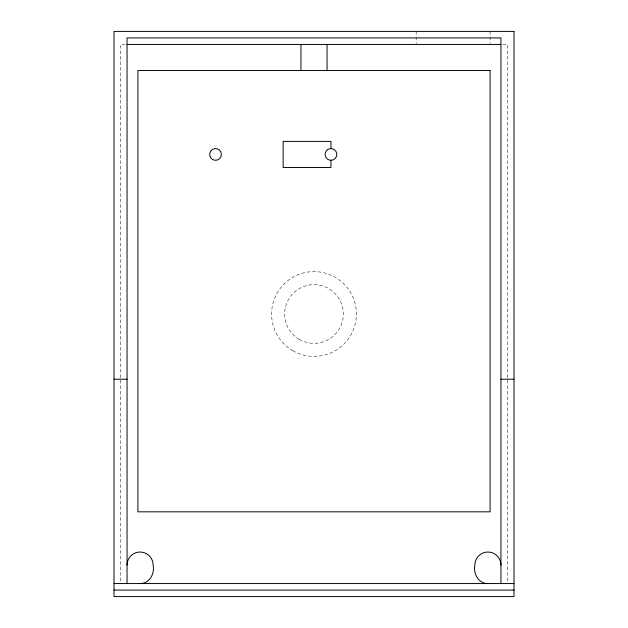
<?xml version="1.0" encoding="UTF-8"?>
<svg xmlns="http://www.w3.org/2000/svg" width="628" height="628" viewBox="0 0 628 628"><rect width="100%" height="100%" fill="white"/><g stroke="black" fill="none" stroke-linecap="round" stroke-linejoin="round"><path stroke-width="0.47" stroke-dasharray="3.14 2.35" d="M125.184 44.447L120.529 44.447L120.529 582.58M502.816 44.447L507.471 44.447L507.471 582.58M490.083 31.4L490.083 43.513M416.168 31.4L416.168 43.513M292.805 350.714A42.39 42.39 0 0 0 356.39 314A42.39 42.39 0 0 0 292.805 277.286A42.39 42.39 0 0 0 292.805 350.714M299.328 339.418A29.343 29.343 0 0 0 343.343 314A29.343 29.343 0 0 0 299.328 288.582A29.343 29.343 0 0 0 299.328 339.418"/><path stroke-width="0.94" d="M140.091 583.553C149.597 583.71 154.865 573.584 153.138 565.082A13.047 13.047 0 0 0 140.091 552.036A13.047 13.047 0 0 0 127.052 565.082M127.052 44.447L500.948 44.447M114.006 379.218L127.052 379.218M500.948 379.218L513.994 379.218M114.006 583.553L513.994 583.553M114.006 590.077L513.994 590.077M487.909 583.553C478.403 583.71 473.135 573.584 474.862 565.082A13.047 13.047 0 0 1 487.909 552.036A13.047 13.047 0 0 1 500.948 565.082M500.948 583.553L500.948 37.923L127.052 37.923L127.052 583.553M330.956 148.616L330.956 141.394L283.134 141.394L283.134 167.48L330.956 167.48L330.956 160.266M327.047 44.447L327.047 70.532M300.953 44.447L300.953 70.532M327.596 149.629L326.466 150.657A5.872 5.872 0 0 0 329.928 160.219L332.958 159.959L335.446 158.217A5.872 5.872 0 0 0 331.984 148.663L328.954 148.922L327.596 149.629M513.994 31.4L114.006 31.4L114.006 596.6L513.994 596.6L513.994 31.4M490.083 70.532L137.917 70.532L137.917 511.82L490.083 511.82L490.083 70.532M212.594 159.52A5.872 5.872 0 0 0 221.394 154.441A5.872 5.872 0 0 0 212.594 149.354A5.872 5.872 0 0 0 212.594 159.52"/></g></svg>
